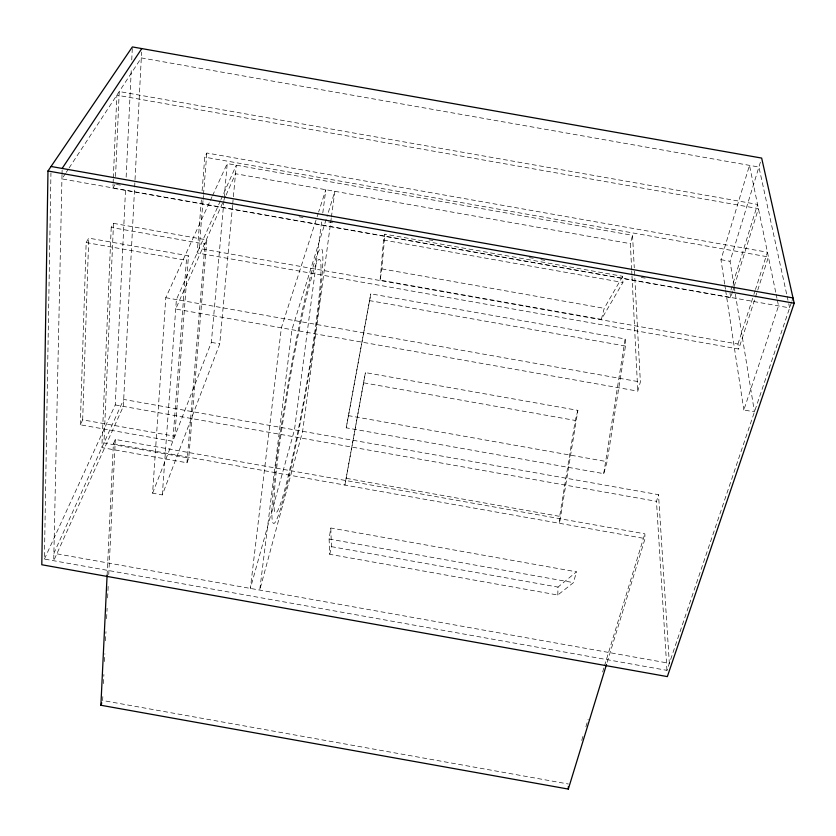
<?xml version="1.0" encoding="UTF-8"?>
<svg xmlns="http://www.w3.org/2000/svg" width="836" height="836" viewBox="0 0 836 836"><rect width="100%" height="100%" fill="white"/><g stroke="black" fill="none" stroke-linecap="round" stroke-linejoin="round"><path stroke-width="0.63" stroke-dasharray="4.18 3.13" d="M791.514 302.35L666.961 670.357L44.412 559.065L50.944 172.989M62.01 174.954L53.723 560.726L123.341 406.38L141.597 52.083M62.031 174.254L62.125 169.739M557.8 595.023L557.988 587.102L576.464 571.824L330.795 527.986L329.102 539.011L329.75 554.299L557.8 595.023L573.465 582.629L576.464 571.824M577.875 410.361L575.272 420.445L559.681 516.355L559.514 523.378L577.875 410.361L365.426 372.595L344.881 485.11L365.426 372.595M80.277 424.792L86.16 242.555L88.731 238.124L188.466 255.816L174.776 436.246L82.67 419.839L80.277 424.792L172.812 441.283L186.407 260.341L188.466 255.816M82.67 419.839L88.731 238.124M111.219 227.434L101.846 447.594L186.971 462.768L188.717 458.044L206.847 239.922L113.508 223.358L111.219 227.434L205.008 244.07L206.847 239.922M732.629 291.461L730.695 297.647L112.891 188.152L113.059 184.275M113.121 182.99L113.278 179.113M113.341 177.828L116.852 95.168L758.43 208.634L734.551 285.285M113.508 223.358L103.967 442.934L188.717 458.044M115.546 176.48L119.234 91.542L757.552 204.412L730.758 290.688M107.102 575.168L113.382 443.791L115.316 439.443L644.838 533.828L645.068 538.572L606.884 663.199M44.412 559.065L115.243 404.938L125.64 187.525M126.142 177.107L131.367 67.758M131.743 59.941L132.37 46.92M102.818 696.597L102.619 700.495L568.386 784.011M103.445 683.608L103.883 674.516M104.521 661.527L104.897 653.742M105.524 640.752L105.973 631.661M106.6 618.671L107.102 608.284M107.614 597.897L108.178 586.203M108.753 574.52L115.316 439.443M232.586 205.311L219.753 343.878L162.309 494.902L152.601 493.167L165.779 297.7L209.836 201.549M162.309 494.902L176.386 299.581L220.391 200.849M201.382 199.877L197.171 252.953L738.742 349.04L757.332 291.325M202.103 190.817L204.778 157.158L206.826 152.988L767.438 252.221L755.483 289.444M203.002 200.713L199.177 248.449L737.958 344.035L738.742 349.04M203.106 199.428L203.42 195.561M203.524 194.266L206.826 152.988M186.971 462.768L205.008 244.07M380.119 280.102L383.505 240.047L384.894 234.164L622.674 276.308L622.914 282.484L601.356 319.352L380.119 280.102L381.895 268.889L384.894 234.164M152.601 493.167L211.351 342.384L227.235 163.563L632.538 235.324L634.273 267.771M232.701 204.015L236.295 165.173L223.045 194.903M321.609 222L294.481 429.85L250.372 588.419L281.366 327.816L316.687 218.081M322.79 212.961L325.821 189.72L318.673 211.916M331.213 218.415L302.622 431.292L259.735 590.091L291.942 329.697L327.513 215.009M331.39 217.12L334.86 191.319L327.9 213.755M346.229 427.823L370.808 293.823L625.171 338.967L625.453 346.041L607.061 461.66L603.728 473.657L346.229 427.823L370.808 293.823M603.728 473.657L625.171 338.967M329.75 554.299L331.422 546.65L330.795 527.986M601.356 319.352L604.209 308.317L622.674 276.308M631.671 269.62L630.365 243.652L632.538 235.324M225.542 196.282L175.706 309.048L637.774 391.143L640.366 382L634.346 269.067M724.676 284.094L720.966 259.693L749.484 165.361L775.892 293.123M581.699 740.445L583.214 735.471M585.879 726.756L588.157 719.284M602.62 671.987L604.135 667.013M604.522 665.769L644.838 533.828M666.961 670.357L656.479 501.339L658.517 494.672L123.707 399.43L53.891 553.296L669.343 663.303L658.517 494.672M733.998 285.745L730.027 261.292L760.624 161.432M733.015 290.228L734.165 286.518M737.958 344.035L753.497 295.651M753.894 294.408L755.086 290.688M317.084 216.848L318.276 213.149M757.729 290.102L768.409 256.945L204.778 157.158M734.207 287.041L754.448 411.866L743.841 409.985L778.535 305.903L777.208 299.518M791.891 301.242L793.009 297.93M226.065 195.091L235.512 173.731L630.365 243.652M220.923 199.658L222.512 196.094M210.379 200.358L212.01 196.805M212.553 195.614L227.235 163.563M112.891 188.152L115.211 184.202M65.501 173.449L61.927 178.904L789.644 307.878L788.264 301.524M66.222 172.362L68.364 169.091M69.074 168.005L141.305 57.903L758.91 167.022L786.875 295.181M720.966 259.693L730.027 261.292M116.497 184.432L120.353 185.122M299.131 216.796L302.987 217.485M328.715 222.042L332.571 222.721M429.035 239.817L432.891 240.507M529.355 257.592L533.211 258.282M540.934 259.651L544.79 260.33M641.254 277.427L645.11 278.106M383.505 240.047L622.914 282.484M381.895 268.889L604.209 308.317M86.16 242.555L186.407 260.341M369.219 300.552L625.453 346.041M165.779 297.7L640.366 382M211.351 342.384L219.753 343.878M363.796 382.846L575.272 420.445M348.121 415.576L607.061 461.66M115.243 404.938L656.479 501.339M346.365 478.338L559.681 516.355M113.382 443.791L645.068 538.572M329.102 539.011L573.465 582.629M331.422 546.65L557.988 587.102M787.157 296.456L787.982 300.26M776.153 294.408L776.947 298.233M729.995 293.154L730.695 297.647M724.875 285.379L725.46 289.235M725.658 290.52L743.841 409.985M631.723 270.822L631.932 274.814M631.985 275.995L637.774 391.143M292.119 462.757A139.497 9.426 -80.2 0 0 321.505 248.689A139.497 9.426 -80.2 0 0 278.451 446.079A139.497 9.426 -80.2 0 0 292.119 462.757M292.767 456.268A128.692 8.694 -80.2 0 0 319.676 259.442A128.692 8.694 -80.2 0 0 279.903 442.38A128.692 8.694 -80.2 0 0 292.767 456.268"/><path stroke-width="1.25" d="M107.102 575.168L100.884 705.25L568.313 789.079L568.355 786.54M47.976 170.993L41.8 564.749L667.347 676.596L794.2 303.228L761.659 158.077L132.37 46.92L47.976 170.993L794.2 303.228M568.313 789.079L606.508 664.442M100.884 705.25L101.752 702.867M62.157 168.433L141.786 48.582M51.059 166.469L793.009 297.93"/></g></svg>
